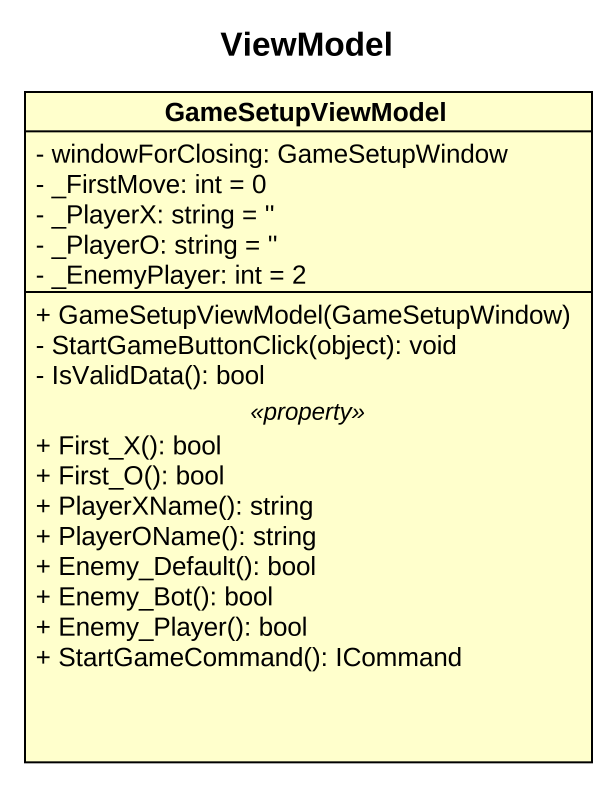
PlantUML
@startuml
title ViewModel
hide circle
hide empty members
skinparam classAttributeIconSize 0
class GameSetupViewModel {
  - windowForClosing: GameSetupWindow
  - _FirstMove: int = 0
  - _PlayerX: string = ''
  - _PlayerO: string = ''
  - _EnemyPlayer: int = 2
  --
  + GameSetupViewModel(GameSetupWindow)
  - StartGameButtonClick(object): void
  - IsValidData(): bool
  .. <<property>> ..
  + First_X(): bool
  + First_O(): bool
  + PlayerXName(): string
  + PlayerOName(): string
  + Enemy_Default(): bool
  + Enemy_Bot(): bool
  + Enemy_Player(): bool
  + StartGameCommand(): ICommand
}
@enduml
